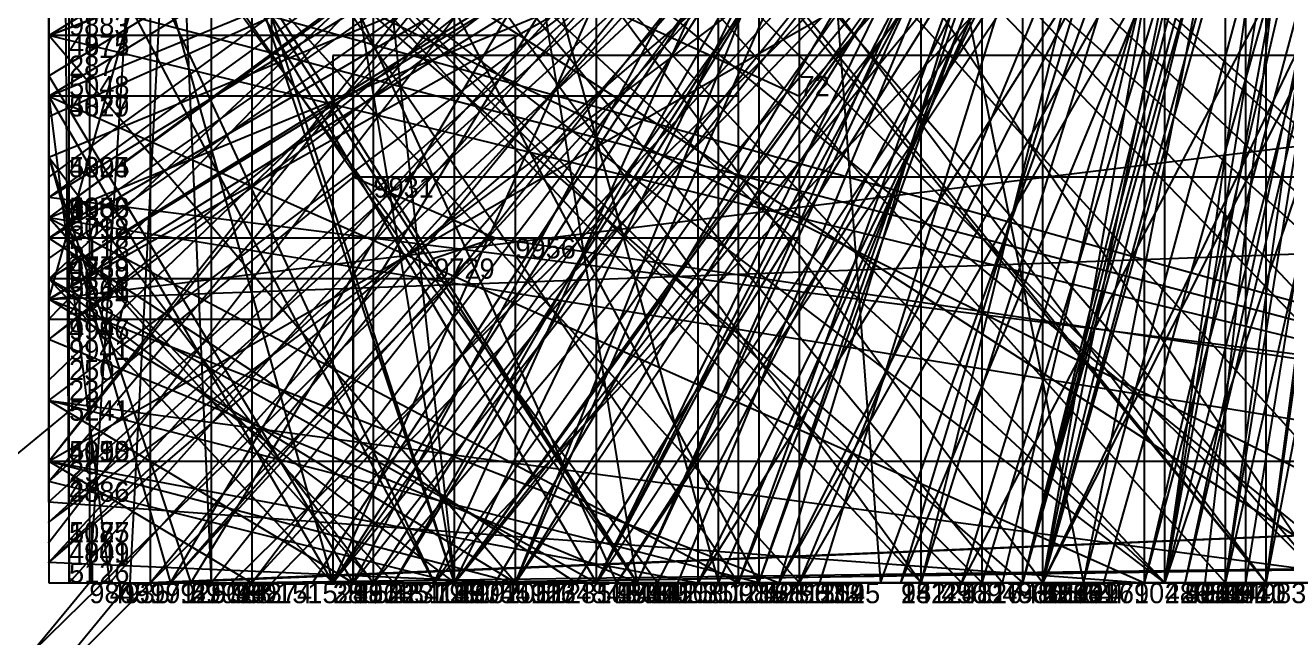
# Model space of a CAD drawing. Extents: x -0.07 to 1.1, y -0.07 to 1.1.
# Drawn here: x -0.0012 to 0.061, y -0.0027 to 0.0275 of the extents above; entities that cross this region are included whole.
import ezdxf

# ---------------------------------------------------------------- set-up
doc = ezdxf.new("R2010")
doc.units = 0
for name, color, linetype in [('Clients', 3, 'CONTINUOUS'), ('Facilities', 3, 'CONTINUOUS'), ('Facilities_lines', 3, 'CONTINUOUS'), ('Min_max_boxes', 1, 'CONTINUOUS'), ('Normals', 1, 'CONTINUOUS'), ('Source_points', 5, 'CONTINUOUS'), ('Text', 3, 'CONTINUOUS')]:
    doc.layers.add(name, color=color, linetype=linetype)

msp = doc.modelspace()

# ---------------------------------------------------------------- linework, layer by layer
at = {"layer": 'Clients', "color": 5}
for p in [(0, 0.027, 0.48), (0, 0.027, 0.478), (0, 0.027, 0.853), (0, 0.024, 0.68), (0.037, 0.024), (0, 0.023, 0.459), (0, 0.02, 0.394), (0.015, 0.02, 1), (0, 0.019, 0.034), (0, 0.019, 0.367), (0, 0.018, 0.881), (0, 0.018, 0.774), (0, 0.017, 0.312), (0, 0.017, 0.602), (0, 0.016, 0.906), (0.019, 0.016, 1), (0, 0.015, 0.372), (0, 0.014, 0.494), (0, 0.013, 0.802), (0, 0.012, 0.293), (0, 0.012, 0.864), (0, 0.01, 0.191), (0, 0.009, 0.127), (0, 0.006, 0.279), (0, 0.006, 0.479), (0, 0.005, 0.261), (0, 0.005, 0.158), (0, 0.003, 0.667), (0, 0.003, 0.603), (0, 0.002, 0.198), (0, 0.001, 0.46), (0, 0.001, 0.679), (0, 0.001, 0.457), (0.001, 0, 0.925), (0.002, 0, 0.99), (0.003, 0, 0.447), (0.004, 0, 0.995), (0.005, 0, 0.085), (0.006, 0, 0.041), (0.006, 0, 0.391), (0.006, 0, 0.544), (0.007, 0, 0.546), (0.008, 0, 0.91), (0.009, 0, 0.854), (0.01, 0, 0.041), (0.01, 0, 0.477), (0.011, 0, 0.743), (0.013, 0, 0.159), (0.014, 0, 0.102), (0.014, 0, 0.241), (0.014, 0, 0.442), (0.014, 0, 0.825), (0.015, 0, 0.2), (0.015, 0, 0.602), (0.016, 0, 0.665), (0.016, 0, 0.64), (0.017, 0, 0.636), (0.017, 0, 0.496), (0.019, 0, 0.226), (0.019, 0, 0.004), (0.019, 0, 0.93), (0.02, 0, 0.199), (0.02, 0, 0.02), (0.02, 0, 0.355), (0.02, 0, 0.974), (0.02, 0, 0.916), (0.022, 0, 0.629), (0.023, 0, 0.055), (0.023, 0, 0.343), (0.023, 0, 0.685), (0.027, 0, 0.093), (0.027, 0, 0.391), (0.027, 0, 0.655), (0.028, 0, 0.839), (0.029, 0, 0.419), (0.029, 0, 0.296), (0.03, 0, 0.111), (0.031, 0, 0.562), (0.032, 0, 0.692), (0.032, 0, 0.385), (0.033, 0, 0.98), (0.034, 0, 0.184), (0.034, 0, 0.617), (0.035, 0, 0.078), (0.036, 0, 0.412), (0.036, 0, 0.851), (0.036, 0, 0.801), (0.037, 0, 0.171), (0.038, 0, 0.053), (0.041, 0, 0.015), (0.042, 0, 0.074), (0.042, 0, 0.916), (0.043, 0, 0.188), (0.045, 0, 0.275), (0.045, 0, 0.705), (0.046, 0, 0.32), (0.048, 0, 0.211), (0.048, 0, 0.182), (0.048, 0, 0.337), (0.048, 0, 0.449), (0.048, 0, 0.623), (0.049, 0, 0.154), (0.049, 0, 0.143), (0.049, 0, 0.484), (0.049, 0, 0.592), (0.049, 0, 0.697), (0.051, 0, 0.114), (0.051, 0, 0.013), (0.052, 0, 0.877), (0.054, 0, 0.19), (0.054, 0, 0.287), (0.055, 0, 0.09), (0.055, 0, 0.49), (0.055, 0, 0.941), (0.056, 0, 0.448), (0.056, 0, 0.599), (0.057, 0, 0.044), (0.058, 0, 0.387), (0.058, 0, 0.486), (0.058, 0, 0.889), (0.059, 0, 0.256), (0.06, 0, 0.433), (0.06, 0, 0.575), (0.06, 0, 0.85), (0.06, 0, 0.864)]:
    msp.add_point(p, dxfattribs=at)
at = {"layer": 'Facilities', "color": 3}
for p in [(0, 0.025, 0.064), (0, 0.024, 0.375), (0, 0.021, 0.468), (0, 0.018, 0.679), (0.022, 0.017, 1), (0, 0.015, 0.24), (0, 0.015, 0.613), (0, 0.014, 0.971), (0, 0.009, 0.594), (0, 0.006, 0.563), (0, 0.004, 0.097), (0.02, 0, 0.12), (0.023, 0, 0.51), (0.026, 0, 0.312), (0.027, 0, 0.901), (0.028, 0, 0.867), (0.029, 0, 0.947), (0.035, 0, 0.088), (0.036, 0, 0.068), (0.037, 0, 0.697), (0.043, 0, 0.425), (0.047, 0, 0.467), (0.049, 0, 0.081), (0.049, 0, 0.74), (0.055, 0, 0.608), (0.055, 0, 0.564)]:
    msp.add_point(p, dxfattribs=at)
at = {"layer": 'Facilities_lines', "color": 3}
for p, q in [((0, 0.183, 0.934), (0.008, 0, 0.91)), ((0, 0.183, 0.934), (0.02, 0, 0.916)), ((0.029, 0, 0.947), (0, 0.18, 0.964)), ((0, 0.014, 0.971), (0, 0.175, 0.981)), ((0, 0.004, 0.097), (0, 0.173, 0.06)), ((0, 0.173, 0.93), (0.001, 0, 0.925)), ((0, 0.014, 0.971), (0.044, 0.169, 1)), ((0.012, 0.156, 1), (0.002, 0, 0.99)), ((0.012, 0.156, 1), (0.004, 0, 0.995)), ((0, 0.12, 0.978), (0.033, 0, 0.98)), ((0, 0.12, 0.978), (0.02, 0, 0.974)), ((0, 0.102, 0.958), (0, 0.013, 0.802)), ((0, 0.093, 0.112), (0.063, 0, 0.061)), ((0, 0.025, 0.064), (0, 0.093, 0.035)), ((0, 0.025, 0.064), (0, 0.093, 0.039)), ((0, 0.08, 0.332), (0.06, 0, 0.433)), ((0, 0.08, 0.372), (0.075, 0, 0.41)), ((0.085, 0, 0.266), (0, 0.079, 0.347)), ((0.035, 0.079), (0.051, 0, 0.013)), ((0.035, 0.079), (0.035, 0, 0.078)), ((0.035, 0.079), (0.041, 0, 0.015)), ((0, 0.077, 0.689), (0.074, 0, 0.659)), ((0, 0.077, 0.612), (0.082, 0, 0.544)), ((0.087, 0, 0.838), (0, 0.077, 0.788)), ((0, 0.004, 0.097), (0, 0.076, 0.127)), ((0, 0.075, 0.433), (0.068, 0, 0.477)), ((0, 0.074, 0.839), (0.06, 0, 0.864)), ((0.063, 0, 0.38), (0, 0.073, 0.361)), ((0, 0.073, 0.69), (0.06, 0, 0.575)), ((0.081, 0, 0.902), (0, 0.073, 0.815)), ((0.035, 0, 0.088), (0, 0.066, 0.095)), ((0, 0.004, 0.097), (0, 0.066, 0.15)), ((0, 0.066, 0.257), (0.049, 0, 0.143)), ((0, 0.065, 0.784), (0.058, 0, 0.889)), ((0, 0.065, 0.784), (0, 0.016, 0.906)), ((0.063, 0, 0.38), (0, 0.063, 0.407)), ((0.02, 0, 0.12), (0, 0.062, 0.066)), ((0.028, 0, 0.867), (0, 0.062, 0.945)), ((0.02, 0, 0.12), (0, 0.06, 0.125)), ((0.043, 0, 0.425), (0, 0.059, 0.341)), ((0.055, 0, 0.564), (0, 0.059, 0.605)), ((0.047, 0, 0.467), (0, 0.057, 0.602)), ((0.065, 0, 0.562), (0, 0.053, 0.664)), ((0, 0.024, 0.375), (0, 0.052, 0.466)), ((0.055, 0, 0.608), (0, 0.051, 0.715)), ((0, 0.05, 0.177), (0.034, 0, 0.184)), ((0, 0.05, 0.177), (0, 0.005, 0.261)), ((0, 0.05, 0.177), (0, 0.012, 0.293)), ((0, 0.009, 0.594), (0, 0.05, 0.584)), ((0, 0.05, 0.942), (0, 0.018, 0.774)), ((0, 0.05, 0.942), (0.014, 0, 0.825)), ((0, 0.015, 0.613), (0, 0.048, 0.595)), ((0, 0.046, 0.315), (0.045, 0, 0.275)), ((0, 0.046, 0.315), (0.046, 0, 0.32)), ((0, 0.046, 0.288), (0, 0.002, 0.198)), ((0, 0.046, 0.288), (0.043, 0, 0.188)), ((0, 0.046, 0.288), (0.029, 0, 0.296)), ((0, 0.046, 0.288), (0, 0.006, 0.479)), ((0, 0.046, 0.288), (0.027, 0, 0.391)), ((0.029, 0, 0.947), (0, 0.045, 0.891)), ((0, 0.042, 0.358), (0.029, 0, 0.419)), ((0, 0.042, 0.358), (0.048, 0, 0.337)), ((0, 0.042, 0.358), (0.065, 0, 0.291)), ((0.055, 0, 0.564), (0, 0.042, 0.672)), ((0, 0.041, 0.113), (0.037, 0.024)), ((0, 0.041, 0.113), (0.019, 0, 0.226)), ((0, 0.041, 0.113), (0.03, 0, 0.111)), ((0.037, 0, 0.697), (0, 0.041, 0.767)), ((0, 0.006, 0.563), (0, 0.037, 0.567)), ((0, 0.021, 0.468), (0, 0.036, 0.467)), ((0, 0.006, 0.563), (0, 0.036, 0.577)), ((0, 0.036, 0.881), (0.019, 0, 0.93)), ((0, 0.036, 0.881), (0.073, 0, 0.778)), ((0, 0.024, 0.375), (0, 0.035, 0.453)), ((0, 0.014, 0.971), (0.147, 0.032, 1)), ((0.111, 0, 0.952), (0, 0.031, 0.861)), ((0.111, 0, 0.952), (0, 0.029, 0.855)), ((0.023, 0, 0.51), (0, 0.027, 0.48)), ((0.023, 0, 0.51), (0, 0.027, 0.478)), ((0.111, 0, 0.952), (0, 0.027, 0.853)), ((0, 0.025, 0.064), (0.015, 0, 0.2)), ((0, 0.024, 0.375), (0.014, 0, 0.241)), ((0, 0.024, 0.375), (0.054, 0, 0.287)), ((0, 0.024, 0.375), (0.003, 0, 0.447)), ((0, 0.024, 0.375), (0, 0.019, 0.367)), ((0, 0.024, 0.375), (0, 0.015, 0.372)), ((0, 0.018, 0.679), (0, 0.024, 0.68)), ((0, 0.009, 0.594), (0, 0.023, 0.459)), ((0, 0.021, 0.468), (0, 0.001, 0.46)), ((0, 0.021, 0.468), (0.006, 0, 0.391)), ((0, 0.021, 0.468), (0.007, 0, 0.546)), ((0, 0.021, 0.468), (0.016, 0, 0.665)), ((0, 0.021, 0.468), (0, 0.003, 0.667)), ((0, 0.021, 0.468), (0.006, 0, 0.544)), ((0, 0.015, 0.613), (0, 0.02, 0.394)), ((0.022, 0.017, 1), (0.015, 0.02, 1)), ((0.151, 0, 0.029), (0, 0.019, 0.034)), ((0, 0.014, 0.971), (0.138, 0.019, 1)), ((0, 0.018, 0.679), (0.017, 0, 0.636)), ((0, 0.018, 0.679), (0.034, 0, 0.617)), ((0, 0.018, 0.679), (0.016, 0, 0.64)), ((0.111, 0, 0.952), (0, 0.018, 0.881)), ((0.026, 0, 0.312), (0, 0.017, 0.312)), ((0, 0.015, 0.613), (0, 0.017, 0.602)), ((0.022, 0.017, 1), (0.019, 0.016, 1)), ((0.022, 0.017, 1), (0.135, 0, 0.992)), ((0, 0.015, 0.24), (0.02, 0, 0.199)), ((0, 0.015, 0.24), (0, 0.01, 0.191)), ((0, 0.015, 0.24), (0, 0.006, 0.279)), ((0, 0.015, 0.613), (0.014, 0, 0.442)), ((0, 0.015, 0.613), (0.027, 0, 0.655)), ((0.023, 0, 0.51), (0, 0.014, 0.494)), ((0, 0.014, 0.971), (0.036, 0, 0.801)), ((0.029, 0, 0.947), (0, 0.012, 0.864)), ((0.035, 0, 0.088), (0, 0.009, 0.127)), ((0, 0.009, 0.594), (0, 0.001, 0.457)), ((0, 0.009, 0.594), (0, 0.003, 0.603)), ((0, 0.009, 0.594), (0.067, 0, 0.698)), ((0, 0.009, 0.594), (0.015, 0, 0.602)), ((0, 0.006, 0.563), (0.032, 0, 0.385)), ((0, 0.006, 0.563), (0.01, 0, 0.477)), ((0, 0.006, 0.563), (0.023, 0, 0.685)), ((0.02, 0, 0.12), (0, 0.005, 0.158)), ((0, 0.004, 0.097), (0.054, 0, 0.19)), ((0.102, 0.004), (0.005, 0, 0.085)), ((0.102, 0.004), (0.006, 0, 0.041)), ((0.023, 0, 0.51), (0, 0.001, 0.679)), ((0.086, 0.001), (0.01, 0, 0.041)), ((0.086, 0.001), (0.019, 0, 0.004)), ((0.086, 0.001), (0.02, 0, 0.02)), ((0.029, 0, 0.947), (0.009, 0, 0.854)), ((0.028, 0, 0.867), (0.011, 0, 0.743)), ((0.026, 0, 0.312), (0.013, 0, 0.159)), ((0.196, 0, 0.045), (0.014, 0, 0.102)), ((0.037, 0, 0.697), (0.017, 0, 0.496)), ((0.02, 0, 0.12), (0.027, 0, 0.093)), ((0.02, 0, 0.12), (0.048, 0, 0.211)), ((0.023, 0, 0.51), (0.02, 0, 0.355)), ((0.055, 0, 0.608), (0.022, 0, 0.629)), ((0.035, 0, 0.088), (0.023, 0, 0.055)), ((0.026, 0, 0.312), (0.023, 0, 0.343)), ((0.026, 0, 0.312), (0.037, 0, 0.171)), ((0.027, 0, 0.901), (0.068, 0, 0.777)), ((0.027, 0, 0.901), (0.179, 0, 0.966)), ((0.027, 0, 0.901), (0.052, 0, 0.877)), ((0.027, 0, 0.901), (0.117, 0, 0.953)), ((0.028, 0, 0.867), (0.045, 0, 0.705)), ((0.028, 0, 0.867), (0.049, 0, 0.697)), ((0.028, 0, 0.867), (0.036, 0, 0.851)), ((0.028, 0, 0.867), (0.028, 0, 0.839)), ((0.029, 0, 0.947), (0.055, 0, 0.941)), ((0.037, 0, 0.697), (0.031, 0, 0.562)), ((0.037, 0, 0.697), (0.032, 0, 0.692)), ((0.035, 0, 0.088), (0.049, 0, 0.154)), ((0.035, 0, 0.088), (0.048, 0, 0.182)), ((0.036, 0, 0.068), (0.051, 0, 0.114)), ((0.036, 0, 0.068), (0.042, 0, 0.074)), ((0.036, 0, 0.068), (0.065, 0, 0.014)), ((0.036, 0, 0.068), (0.038, 0, 0.053)), ((0.055, 0, 0.564), (0.036, 0, 0.412)), ((0.111, 0, 0.952), (0.042, 0, 0.916)), ((0.043, 0, 0.425), (0.056, 0, 0.448)), ((0.043, 0, 0.425), (0.058, 0, 0.387)), ((0.043, 0, 0.425), (0.058, 0, 0.486)), ((0.043, 0, 0.425), (0.059, 0, 0.256)), ((0.043, 0, 0.425), (0.055, 0, 0.49)), ((0.047, 0, 0.467), (0.073, 0, 0.306)), ((0.047, 0, 0.467), (0.049, 0, 0.484)), ((0.047, 0, 0.467), (0.056, 0, 0.599)), ((0.065, 0, 0.562), (0.048, 0, 0.449)), ((0.055, 0, 0.564), (0.048, 0, 0.623)), ((0.049, 0, 0.081), (0.194, 0, 0.066)), ((0.049, 0, 0.081), (0.083, 0, 0.038)), ((0.049, 0, 0.081), (0.085, 0, 0.034)), ((0.055, 0, 0.608), (0.049, 0, 0.592)), ((0.111, 0, 0.049), (0.055, 0, 0.09)), ((0.055, 0, 0.608), (0.08, 0, 0.756)), ((0.055, 0, 0.608), (0.063, 0, 0.662)), ((0.111, 0, 0.049), (0.057, 0, 0.044)), ((0.072, 0, 0.861), (0.06, 0, 0.85))]:
    msp.add_line(p, q, dxfattribs=at)
at = {"layer": 'Min_max_boxes', "color": 1}
for p, q in [((0, 0.319, 0.886), (0, 0, 0.886)), ((0, 0.319, 0.95), (0, 0, 0.95)), ((0.02, 0, 0.886), (0.02, 0.319, 0.886)), ((0.02, 0, 0.95), (0.02, 0.319, 0.95)), ((0, 0.292, 0.976), (0, 0, 0.976)), ((0, 0.292, 1), (0, 0, 1)), ((0, 0.281, 0.974), (0, 0, 0.974)), ((0, 0.281, 1), (0, 0, 1)), ((0.033, 0, 0.974), (0.033, 0.281, 0.974)), ((0.033, 0, 1), (0.033, 0.281, 1)), ((0, 0.264, 0.925), (0, 0, 0.925)), ((0, 0.264, 0.953), (0, 0, 0.953)), ((0.001, 0, 0.925), (0.001, 0.264, 0.925)), ((0.001, 0, 0.953), (0.001, 0.264, 0.953)), ((0.008, 0.221), (0.008, 0)), ((0.008, 0.221, 0.004), (0.008, 0, 0.004)), ((0.015, 0.205), (0.015, 0)), ((0.015, 0.205, 0.078), (0.015, 0, 0.078)), ((0, 0.199, 0.802), (0, 0.013, 0.802)), ((0, 0.199, 1), (0, 0.013, 1)), ((0.011, 0.013, 0.802), (0.011, 0.199, 0.802)), ((0.011, 0.013, 1), (0.011, 0.199, 1)), ((0, 0.18, 0.854), (0, 0, 0.854)), ((0, 0.18, 0.964), (0, 0, 0.964)), ((0.055, 0, 0.854), (0.055, 0.18, 0.854)), ((0.055, 0, 0.964), (0.055, 0.18, 0.964)), ((0, 0.178), (0, 0.006)), ((0, 0.178, 0.017), (0, 0.006, 0.017)), ((0, 0.175, 0.801), (0, 0, 0.801)), ((0, 0.175, 1), (0, 0, 1)), ((0, 0.173, 0.06), (0, 0, 0.06)), ((0, 0.173, 0.19), (0, 0, 0.19)), ((0.054, 0, 0.06), (0.054, 0.173, 0.06)), ((0.054, 0, 0.19), (0.054, 0.173, 0.19)), ((0, 0.172), (0, 0)), ((0, 0.172, 0.073), (0, 0, 0.073)), ((0, 0.17), (0, 0)), ((0, 0.17, 0.062), (0, 0, 0.062)), ((0.002, 0.159, 0.99), (0.002, 0, 0.99)), ((0.002, 0.159, 1), (0.002, 0, 1)), ((0.034, 0, 0.99), (0.034, 0.159, 0.99)), ((0.034, 0, 1), (0.034, 0.159, 1)), ((0.005, 0.155), (0.005, 0)), ((0.005, 0.155, 0.085), (0.005, 0, 0.085)), ((0, 0.149, 0.754), (0, 0, 0.754)), ((0, 0.149, 1), (0, 0, 1)), ((0, 0.115, 0.774), (0, 0, 0.774)), ((0, 0.115, 1), (0, 0, 1)), ((0, 0.093, 0.061), (0, 0, 0.061)), ((0, 0.093, 0.112), (0, 0, 0.112)), ((0, 0.093, 0.035), (0, 0, 0.035)), ((0, 0.093, 0.2), (0, 0, 0.2)), ((0, 0.093, 0.281), (0, 0, 0.281)), ((0, 0.093, 0.607), (0, 0, 0.607)), ((0.015, 0, 0.035), (0.015, 0.093, 0.035)), ((0.015, 0, 0.2), (0.015, 0.093, 0.2)), ((0, 0.092, 0.305), (0, 0, 0.305)), ((0, 0.092, 0.348), (0, 0, 0.348)), ((0, 0.085, 0.533), (0, 0, 0.533)), ((0, 0.085, 0.794), (0, 0, 0.794)), ((0, 0.082, 0.142), (0, 0, 0.142)), ((0, 0.082, 0.414), (0, 0, 0.414)), ((0.049, 0, 0.142), (0.049, 0.082, 0.142)), ((0.049, 0, 0.414), (0.049, 0.082, 0.414)), ((0, 0.08, 0.332), (0, 0, 0.332)), ((0, 0.08, 0.566), (0, 0, 0.566)), ((0, 0.08, 0.356), (0, 0, 0.356)), ((0, 0.08, 0.434), (0, 0, 0.434)), ((0.06, 0, 0.332), (0.06, 0.08, 0.332)), ((0.06, 0, 0.566), (0.06, 0.08, 0.566)), ((0, 0.079, 0.158), (0, 0, 0.158)), ((0, 0.079, 0.347), (0, 0, 0.347)), ((0, 0.079, 0.658), (0, 0, 0.658)), ((0, 0.079, 0.705), (0, 0, 0.705)), ((0, 0.077, 0.788), (0, 0, 0.788)), ((0, 0.077, 0.838), (0, 0, 0.838)), ((0, 0.075, 0.433), (0, 0, 0.433)), ((0, 0.075, 0.477), (0, 0, 0.477)), ((0, 0.074, 0.701), (0, 0, 0.701)), ((0, 0.074, 0.889), (0, 0, 0.889)), ((0.06, 0, 0.701), (0.06, 0.074, 0.701)), ((0.06, 0, 0.889), (0.06, 0.074, 0.889)), ((0, 0.073, 0.225), (0, 0, 0.225)), ((0, 0.073, 0.407), (0, 0, 0.407)), ((0, 0.073, 0.575), (0, 0, 0.575)), ((0, 0.073, 0.69), (0, 0, 0.69)), ((0, 0.073, 0.81), (0, 0, 0.81)), ((0, 0.073, 0.926), (0, 0, 0.926)), ((0.06, 0, 0.575), (0.06, 0.073, 0.575)), ((0.06, 0, 0.69), (0.06, 0.073, 0.69)), ((0, 0.072), (0, 0)), ((0, 0.072, 0.056), (0, 0, 0.056)), ((0, 0.071, 0.243), (0, 0, 0.243)), ((0, 0.071, 0.444), (0, 0, 0.444)), ((0, 0.066, 0.055), (0, 0, 0.055)), ((0, 0.066, 0.182), (0, 0, 0.182)), ((0.049, 0, 0.055), (0.049, 0.066, 0.055)), ((0.049, 0, 0.182), (0.049, 0.066, 0.182)), ((0, 0.065, 0.719), (0, 0, 0.719)), ((0, 0.065, 0.918), (0, 0, 0.918)), ((0.058, 0, 0.719), (0.058, 0.065, 0.719)), ((0.058, 0, 0.918), (0.058, 0.065, 0.918)), ((0, 0.062, 0.066), (0, 0, 0.066)), ((0, 0.062, 0.211), (0, 0, 0.211)), ((0, 0.062, 0.697), (0, 0, 0.697)), ((0, 0.062, 0.945), (0, 0, 0.945)), ((0, 0.062, 0.778), (0, 0, 0.778)), ((0, 0.062, 0.93), (0, 0, 0.93)), ((0.048, 0, 0.066), (0.048, 0.062, 0.066)), ((0.048, 0, 0.211), (0.048, 0.062, 0.211)), ((0.049, 0, 0.697), (0.049, 0.062, 0.697)), ((0.049, 0, 0.945), (0.049, 0.062, 0.945)), ((0, 0.059, 0.256), (0, 0, 0.256)), ((0, 0.059, 0.49), (0, 0, 0.49)), ((0, 0.059, 0.412), (0, 0, 0.412)), ((0, 0.059, 0.672), (0, 0, 0.672)), ((0.055, 0, 0.412), (0.055, 0.059, 0.412)), ((0.055, 0, 0.672), (0.055, 0.059, 0.672)), ((0.059, 0, 0.256), (0.059, 0.059, 0.256)), ((0.059, 0, 0.49), (0.059, 0.059, 0.49)), ((0, 0.057), (0, 0)), ((0, 0.057, 0.226), (0, 0, 0.226)), ((0, 0.057, 0.306), (0, 0, 0.306)), ((0, 0.057, 0.602), (0, 0, 0.602)), ((0.01, 0.057), (0.01, 0)), ((0.01, 0.057, 0.041), (0.01, 0, 0.041)), ((0.037, 0), (0.037, 0.057)), ((0.037, 0, 0.226), (0.037, 0.057, 0.226)), ((0, 0.054, 0.137), (0, 0, 0.137)), ((0, 0.054, 0.293), (0, 0, 0.293)), ((0.034, 0, 0.137), (0.034, 0.054, 0.137)), ((0.034, 0, 0.293), (0.034, 0.054, 0.293)), ((0, 0.053, 0.449), (0, 0, 0.449)), ((0, 0.053, 0.664), (0, 0, 0.664)), ((0, 0.052, 0.241), (0, 0, 0.241)), ((0, 0.052, 0.466), (0, 0, 0.466)), ((0.054, 0, 0.241), (0.054, 0.052, 0.241)), ((0.054, 0, 0.466), (0.054, 0.052, 0.466)), ((0, 0.051, 0.592), (0, 0, 0.592)), ((0, 0.051, 0.756), (0, 0, 0.756)), ((0, 0.05, 0.457), (0, 0, 0.457)), ((0, 0.05, 0.698), (0, 0, 0.698)), ((0, 0.048, 0.188), (0, 0, 0.188)), ((0, 0.048, 0.479), (0, 0, 0.479)), ((0, 0.048, 0.394), (0, 0, 0.394)), ((0, 0.048, 0.655), (0, 0, 0.655)), ((0.027, 0, 0.394), (0.027, 0.048, 0.394)), ((0.027, 0, 0.655), (0.027, 0.048, 0.655)), ((0.043, 0, 0.188), (0.043, 0.048, 0.188)), ((0.043, 0, 0.479), (0.043, 0.048, 0.479)), ((0, 0.046, 0.275), (0, 0, 0.275)), ((0, 0.046, 0.337), (0, 0, 0.337)), ((0.046, 0, 0.275), (0.046, 0.046, 0.275)), ((0.046, 0, 0.337), (0.046, 0.046, 0.337)), ((0, 0.041, 0.496), (0, 0, 0.496)), ((0, 0.041, 0.767), (0, 0, 0.767)), ((0.037, 0, 0.496), (0.037, 0.041, 0.496)), ((0.037, 0, 0.767), (0.037, 0.041, 0.767)), ((0, 0.037, 0.385), (0, 0, 0.385)), ((0, 0.037, 0.685), (0, 0, 0.685)), ((0.032, 0, 0.385), (0.032, 0.037, 0.385)), ((0.032, 0, 0.685), (0.032, 0.037, 0.685)), ((0, 0.036, 0.391), (0, 0, 0.391)), ((0, 0.036, 0.667), (0, 0, 0.667)), ((0.016, 0, 0.391), (0.016, 0.036, 0.391)), ((0.016, 0, 0.667), (0.016, 0.036, 0.667)), ((0.023, 0.027, 0.355), (0, 0.027, 0.355)), ((0, 0.027, 0.355), (0, 0, 0.355)), ((0.023, 0.027, 0.679), (0, 0.027, 0.679)), ((0, 0.027, 0.679), (0, 0, 0.679)), ((0, 0.027, 0.355), (0, 0.027, 0.679)), ((0.023, 0, 0.355), (0.023, 0.027, 0.355)), ((0.023, 0, 0.679), (0.023, 0.027, 0.679)), ((0.023, 0.027, 0.355), (0.023, 0.027, 0.679)), ((0.376, 0.026), (0.014, 0.026)), ((0.014, 0.026), (0.014, 0)), ((0.376, 0.026, 0.102), (0.014, 0.026, 0.102)), ((0.014, 0.026, 0.102), (0.014, 0, 0.102)), ((0.014, 0.026), (0.014, 0.026, 0.102)), ((0.034, 0.024, 0.617), (0, 0.024, 0.617)), ((0, 0.024, 0.617), (0, 0, 0.617)), ((0.034, 0.024, 0.68), (0, 0.024, 0.68)), ((0, 0.024, 0.68), (0, 0, 0.68)), ((0, 0.024, 0.617), (0, 0.024, 0.68)), ((0.034, 0, 0.617), (0.034, 0.024, 0.617)), ((0.034, 0, 0.68), (0.034, 0.024, 0.68)), ((0.034, 0.024, 0.617), (0.034, 0.024, 0.68)), ((0.135, 0.02, 0.992), (0.015, 0.02, 0.992)), ((0.015, 0.02, 0.992), (0.015, 0, 0.992)), ((0.135, 0.02, 1), (0.015, 0.02, 1)), ((0.015, 0.02, 1), (0.015, 0, 1)), ((0.015, 0.02, 0.992), (0.015, 0.02, 1)), ((0.037, 0.017, 0.159), (0, 0.017, 0.159)), ((0, 0.017, 0.159), (0, 0, 0.159)), ((0.037, 0.017, 0.343), (0, 0.017, 0.343)), ((0, 0.017, 0.343), (0, 0, 0.343)), ((0, 0.017, 0.159), (0, 0.017, 0.343)), ((0.037, 0, 0.159), (0.037, 0.017, 0.159)), ((0.037, 0, 0.343), (0.037, 0.017, 0.343)), ((0.037, 0.017, 0.159), (0.037, 0.017, 0.343)), ((0.02, 0.015, 0.191), (0, 0.015, 0.191)), ((0, 0.015, 0.191), (0, 0, 0.191)), ((0.02, 0.015, 0.279), (0, 0.015, 0.279)), ((0, 0.015, 0.279), (0, 0, 0.279)), ((0, 0.015, 0.191), (0, 0.015, 0.279)), ((0.02, 0, 0.191), (0.02, 0.015, 0.191)), ((0.02, 0, 0.279), (0.02, 0.015, 0.279)), ((0.02, 0.015, 0.191), (0.02, 0.015, 0.279)), ((0, 0.013, 0.802), (0.011, 0.013, 0.802)), ((0, 0.013, 1), (0.011, 0.013, 1)), ((0, 0.013, 0.802), (0, 0.013, 1)), ((0.011, 0.013, 0.802), (0.011, 0.013, 1)), ((0, 0.006), (0.11, 0.006)), ((0, 0.006, 0.017), (0.11, 0.006, 0.017)), ((0, 0.006), (0, 0.006, 0.017)), ((0, 0), (0.301, 0)), ((0, 0, 0.056), (0.301, 0, 0.056)), ((0, 0), (0, 0, 0.056)), ((0, 0, 0.137), (0.034, 0, 0.137)), ((0, 0, 0.293), (0.034, 0, 0.293)), ((0, 0, 0.137), (0, 0, 0.293)), ((0, 0, 0.191), (0.02, 0, 0.191)), ((0, 0, 0.279), (0.02, 0, 0.279)), ((0, 0, 0.191), (0, 0, 0.279)), ((0, 0, 0.061), (0.063, 0, 0.061)), ((0, 0, 0.112), (0.063, 0, 0.112)), ((0, 0, 0.061), (0, 0, 0.112)), ((0, 0, 0.066), (0.048, 0, 0.066)), ((0, 0, 0.211), (0.048, 0, 0.211)), ((0, 0, 0.066), (0, 0, 0.211)), ((0, 0), (0.037, 0)), ((0, 0, 0.226), (0.037, 0, 0.226)), ((0, 0), (0, 0, 0.226)), ((0, 0, 0.055), (0.049, 0, 0.055)), ((0, 0, 0.182), (0.049, 0, 0.182)), ((0, 0, 0.055), (0, 0, 0.182)), ((0, 0, 0.06), (0.054, 0, 0.06)), ((0, 0, 0.19), (0.054, 0, 0.19)), ((0, 0, 0.06), (0, 0, 0.19)), ((0, 0), (0.314, 0)), ((0, 0, 0.073), (0.314, 0, 0.073)), ((0, 0), (0, 0, 0.073)), ((0, 0), (0.244, 0)), ((0, 0, 0.062), (0.244, 0, 0.062)), ((0, 0), (0, 0, 0.062)), ((0, 0, 0.035), (0.015, 0, 0.035)), ((0, 0, 0.2), (0.015, 0, 0.2)), ((0, 0, 0.035), (0, 0, 0.2)), ((0, 0, 0.159), (0.037, 0, 0.159)), ((0, 0, 0.343), (0.037, 0, 0.343)), ((0, 0, 0.159), (0, 0, 0.343)), ((0, 0, 0.142), (0.049, 0, 0.142)), ((0, 0, 0.414), (0.049, 0, 0.414)), ((0, 0, 0.142), (0, 0, 0.414)), ((0, 0, 0.225), (0.079, 0, 0.225)), ((0, 0, 0.407), (0.079, 0, 0.407)), ((0, 0, 0.225), (0, 0, 0.407)), ((0, 0, 0.256), (0.059, 0, 0.256)), ((0, 0, 0.49), (0.059, 0, 0.49)), ((0, 0, 0.256), (0, 0, 0.49)), ((0, 0, 0.433), (0.068, 0, 0.433)), ((0, 0, 0.477), (0.068, 0, 0.477)), ((0, 0, 0.433), (0, 0, 0.477)), ((0, 0, 0.305), (0.098, 0, 0.305)), ((0, 0, 0.348), (0.098, 0, 0.348)), ((0, 0, 0.305), (0, 0, 0.348)), ((0, 0, 0.243), (0.065, 0, 0.243)), ((0, 0, 0.444), (0.065, 0, 0.444)), ((0, 0, 0.243), (0, 0, 0.444)), ((0, 0, 0.306), (0.073, 0, 0.306)), ((0, 0, 0.602), (0.073, 0, 0.602)), ((0, 0, 0.306), (0, 0, 0.602)), ((0, 0, 0.281), (0.098, 0, 0.281)), ((0, 0, 0.607), (0.098, 0, 0.607)), ((0, 0, 0.281), (0, 0, 0.607)), ((0, 0, 0.275), (0.046, 0, 0.275)), ((0, 0, 0.337), (0.046, 0, 0.337)), ((0, 0, 0.275), (0, 0, 0.337)), ((0, 0, 0.332), (0.06, 0, 0.332)), ((0, 0, 0.566), (0.06, 0, 0.566)), ((0, 0, 0.332), (0, 0, 0.566)), ((0, 0, 0.188), (0.043, 0, 0.188)), ((0, 0, 0.479), (0.043, 0, 0.479)), ((0, 0, 0.188), (0, 0, 0.479)), ((0, 0, 0.391), (0.016, 0, 0.391)), ((0, 0, 0.667), (0.016, 0, 0.667)), ((0, 0, 0.391), (0, 0, 0.667)), ((0, 0, 0.356), (0.075, 0, 0.356)), ((0, 0, 0.434), (0.075, 0, 0.434)), ((0, 0, 0.356), (0, 0, 0.434)), ((0, 0, 0.158), (0.085, 0, 0.158)), ((0, 0, 0.347), (0.085, 0, 0.347)), ((0, 0, 0.158), (0, 0, 0.347)), ((0, 0, 0.241), (0.054, 0, 0.241)), ((0, 0, 0.466), (0.054, 0, 0.466)), ((0, 0, 0.241), (0, 0, 0.466)), ((0, 0, 0.617), (0.034, 0, 0.617)), ((0, 0, 0.68), (0.034, 0, 0.68)), ((0, 0, 0.617), (0, 0, 0.68)), ((0, 0, 0.592), (0.08, 0, 0.592)), ((0, 0, 0.756), (0.08, 0, 0.756)), ((0, 0, 0.592), (0, 0, 0.756)), ((0, 0, 0.658), (0.074, 0, 0.658)), ((0, 0, 0.705), (0.074, 0, 0.705)), ((0, 0, 0.658), (0, 0, 0.705)), ((0, 0, 0.496), (0.037, 0, 0.496)), ((0, 0, 0.767), (0.037, 0, 0.767)), ((0, 0, 0.496), (0, 0, 0.767)), ((0, 0, 0.355), (0.023, 0, 0.355)), ((0, 0, 0.679), (0.023, 0, 0.679)), ((0, 0, 0.355), (0, 0, 0.679)), ((0, 0, 0.575), (0.06, 0, 0.575)), ((0, 0, 0.69), (0.06, 0, 0.69)), ((0, 0, 0.575), (0, 0, 0.69)), ((0, 0, 0.385), (0.032, 0, 0.385)), ((0, 0, 0.685), (0.032, 0, 0.685)), ((0, 0, 0.385), (0, 0, 0.685)), ((0, 0, 0.449), (0.065, 0, 0.449)), ((0, 0, 0.664), (0.065, 0, 0.664)), ((0, 0, 0.449), (0, 0, 0.664)), ((0, 0, 0.457), (0.067, 0, 0.457)), ((0, 0, 0.698), (0.067, 0, 0.698)), ((0, 0, 0.457), (0, 0, 0.698)), ((0, 0, 0.533), (0.082, 0, 0.533)), ((0, 0, 0.794), (0.082, 0, 0.794)), ((0, 0, 0.533), (0, 0, 0.794)), ((0, 0, 0.394), (0.027, 0, 0.394)), ((0, 0, 0.655), (0.027, 0, 0.655)), ((0, 0, 0.394), (0, 0, 0.655)), ((0, 0, 0.412), (0.055, 0, 0.412)), ((0, 0, 0.672), (0.055, 0, 0.672)), ((0, 0, 0.412), (0, 0, 0.672)), ((0, 0, 0.697), (0.049, 0, 0.697)), ((0, 0, 0.945), (0.049, 0, 0.945)), ((0, 0, 0.697), (0, 0, 0.945)), ((0, 0, 0.788), (0.087, 0, 0.788)), ((0, 0, 0.838), (0.087, 0, 0.838)), ((0, 0, 0.788), (0, 0, 0.838)), ((0, 0, 0.974), (0.033, 0, 0.974)), ((0, 0, 1), (0.033, 0, 1)), ((0, 0, 0.974), (0, 0, 1)), ((0, 0, 0.886), (0.02, 0, 0.886)), ((0, 0, 0.95), (0.02, 0, 0.95)), ((0, 0, 0.886), (0, 0, 0.95)), ((0, 0, 0.925), (0.001, 0, 0.925)), ((0, 0, 0.953), (0.001, 0, 0.953)), ((0, 0, 0.925), (0, 0, 0.953)), ((0, 0, 0.778), (0.073, 0, 0.778)), ((0, 0, 0.93), (0.073, 0, 0.93)), ((0, 0, 0.778), (0, 0, 0.93)), ((0, 0, 0.701), (0.06, 0, 0.701)), ((0, 0, 0.889), (0.06, 0, 0.889)), ((0, 0, 0.701), (0, 0, 0.889)), ((0, 0, 0.801), (0.147, 0, 0.801)), ((0, 0, 1), (0.147, 0, 1)), ((0, 0, 0.801), (0, 0, 1)), ((0, 0, 0.754), (0.222, 0, 0.754)), ((0, 0, 1), (0.222, 0, 1)), ((0, 0, 0.754), (0, 0, 1)), ((0, 0, 0.719), (0.058, 0, 0.719)), ((0, 0, 0.918), (0.058, 0, 0.918)), ((0, 0, 0.719), (0, 0, 0.918)), ((0, 0, 0.854), (0.055, 0, 0.854)), ((0, 0, 0.964), (0.055, 0, 0.964)), ((0, 0, 0.854), (0, 0, 0.964)), ((0, 0, 0.976), (0.074, 0, 0.976)), ((0, 0, 1), (0.074, 0, 1)), ((0, 0, 0.976), (0, 0, 1)), ((0, 0, 0.774), (0.104, 0, 0.774)), ((0, 0, 1), (0.104, 0, 1)), ((0, 0, 0.774), (0, 0, 1)), ((0, 0, 0.81), (0.197, 0, 0.81)), ((0, 0, 0.926), (0.197, 0, 0.926)), ((0, 0, 0.81), (0, 0, 0.926)), ((0.001, 0, 0.925), (0.001, 0, 0.953)), ((0.002, 0, 0.99), (0.034, 0, 0.99)), ((0.002, 0, 1), (0.034, 0, 1)), ((0.002, 0, 0.99), (0.002, 0, 1)), ((0.005, 0), (0.179, 0)), ((0.005, 0, 0.085), (0.179, 0, 0.085)), ((0.005, 0), (0.005, 0, 0.085)), ((0.008, 0), (0.224, 0)), ((0.008, 0, 0.004), (0.224, 0, 0.004)), ((0.008, 0), (0.008, 0, 0.004)), ((0.01, 0), (0.092, 0)), ((0.01, 0, 0.041), (0.092, 0, 0.041)), ((0.01, 0), (0.01, 0, 0.041)), ((0.014, 0), (0.376, 0)), ((0.014, 0, 0.102), (0.376, 0, 0.102)), ((0.014, 0), (0.014, 0, 0.102)), ((0.015, 0), (0.094, 0)), ((0.015, 0, 0.078), (0.094, 0, 0.078)), ((0.015, 0), (0.015, 0, 0.078)), ((0.015, 0, 0.035), (0.015, 0, 0.2)), ((0.015, 0, 0.992), (0.135, 0, 0.992)), ((0.015, 0, 1), (0.135, 0, 1)), ((0.015, 0, 0.992), (0.015, 0, 1)), ((0.016, 0, 0.391), (0.016, 0, 0.667)), ((0.02, 0, 0.191), (0.02, 0, 0.279)), ((0.02, 0, 0.886), (0.02, 0, 0.95)), ((0.023, 0, 0.355), (0.023, 0, 0.679)), ((0.027, 0, 0.394), (0.027, 0, 0.655)), ((0.027, 0, 0.777), (0.179, 0, 0.777)), ((0.179, 0, 0.777), (0.027, 0, 0.777)), ((0.027, 0, 0.777), (0.027, 0, 0.777)), ((0.027, 0, 0.966), (0.179, 0, 0.966)), ((0.179, 0, 0.966), (0.027, 0, 0.966)), ((0.027, 0, 0.966), (0.027, 0, 0.966)), ((0.027, 0, 0.777), (0.027, 0, 0.966)), ((0.027, 0, 0.777), (0.027, 0, 0.966)), ((0.032, 0, 0.385), (0.032, 0, 0.685)), ((0.033, 0, 0.974), (0.033, 0, 1)), ((0.034, 0, 0.137), (0.034, 0, 0.293)), ((0.034, 0, 0.617), (0.034, 0, 0.68)), ((0.034, 0, 0.99), (0.034, 0, 1)), ((0.036, 0, 0.014), (0.065, 0, 0.014)), ((0.065, 0, 0.014), (0.036, 0, 0.014)), ((0.036, 0, 0.014), (0.036, 0, 0.014)), ((0.036, 0, 0.114), (0.065, 0, 0.114)), ((0.065, 0, 0.114), (0.036, 0, 0.114)), ((0.036, 0, 0.114), (0.036, 0, 0.114)), ((0.036, 0, 0.014), (0.036, 0, 0.114)), ((0.036, 0, 0.014), (0.036, 0, 0.114)), ((0.037, 0), (0.037, 0, 0.226)), ((0.037, 0, 0.159), (0.037, 0, 0.343)), ((0.037, 0, 0.496), (0.037, 0, 0.767)), ((0.043, 0, 0.188), (0.043, 0, 0.479)), ((0.046, 0, 0.275), (0.046, 0, 0.337)), ((0.048, 0, 0.066), (0.048, 0, 0.211)), ((0.049, 0, 0.034), (0.194, 0, 0.034)), ((0.194, 0, 0.034), (0.049, 0, 0.034)), ((0.049, 0, 0.034), (0.049, 0, 0.034)), ((0.049, 0, 0.081), (0.194, 0, 0.081)), ((0.194, 0, 0.081), (0.049, 0, 0.081)), ((0.049, 0, 0.081), (0.049, 0, 0.081)), ((0.049, 0, 0.034), (0.049, 0, 0.081)), ((0.049, 0, 0.034), (0.049, 0, 0.081)), ((0.049, 0, 0.055), (0.049, 0, 0.182)), ((0.049, 0, 0.142), (0.049, 0, 0.414)), ((0.049, 0, 0.697), (0.049, 0, 0.945)), ((0.054, 0, 0.06), (0.054, 0, 0.19)), ((0.054, 0, 0.241), (0.054, 0, 0.466)), ((0.055, 0, 0.044), (0.117, 0, 0.044)), ((0.117, 0, 0.044), (0.055, 0, 0.044)), ((0.055, 0, 0.044), (0.055, 0, 0.044)), ((0.055, 0, 0.262), (0.117, 0, 0.262)), ((0.117, 0, 0.262), (0.055, 0, 0.262)), ((0.055, 0, 0.262), (0.055, 0, 0.262)), ((0.055, 0, 0.044), (0.055, 0, 0.262)), ((0.055, 0, 0.044), (0.055, 0, 0.262)), ((0.055, 0, 0.412), (0.055, 0, 0.672)), ((0.055, 0, 0.854), (0.055, 0, 0.964)), ((0.058, 0, 0.719), (0.058, 0, 0.918)), ((0.059, 0, 0.256), (0.059, 0, 0.49)), ((0.06, 0, 0.332), (0.06, 0, 0.566)), ((0.06, 0, 0.575), (0.06, 0, 0.69)), ((0.06, 0, 0.85), (0.072, 0, 0.85)), ((0.072, 0, 0.85), (0.06, 0, 0.85)), ((0.06, 0, 0.85), (0.06, 0, 0.85)), ((0.06, 0, 0.861), (0.072, 0, 0.861)), ((0.072, 0, 0.861), (0.06, 0, 0.861)), ((0.06, 0, 0.861), (0.06, 0, 0.861)), ((0.06, 0, 0.85), (0.06, 0, 0.861)), ((0.06, 0, 0.85), (0.06, 0, 0.861)), ((0.06, 0, 0.701), (0.06, 0, 0.889))]:
    msp.add_line(p, q, dxfattribs=at)
at = {"layer": 'Normals', "color": 1}
for p, q in [((0.055, 0, 0.09), (0.071, 0.099, 0.088)), ((0.055, 0, 0.49), (0.069, 0.099, 0.493)), ((0.058, 0, 0.387), (0.074, 0.099, 0.387)), ((0.058, 0, 0.486), (0.072, 0.099, 0.489)), ((0.059, 0, 0.256), (0.075, 0.099, 0.253)), ((0.06, 0, 0.575), (0.074, 0.099, 0.576)), ((0.06, 0, 0.85), (0.073, 0.099, 0.851)), ((0.049, 0, 0.081), (0.069, 0.098, 0.076)), ((0.049, 0, 0.484), (0.066, 0.098, 0.487)), ((0.051, 0, 0.114), (0.07, 0.098, 0.112)), ((0.054, 0, 0.19), (0.077, 0.098, 0.19)), ((0.055, 0, 0.564), (0.073, 0.098, 0.56)), ((0.056, 0, 0.599), (0.077, 0.098, 0.604)), ((0.06, 0, 0.433), (0.079, 0.098, 0.437)), ((0.06, 0, 0.864), (0.079, 0.098, 0.864)), ((0.043, 0, 0.425), (0.067, 0.097, 0.426)), ((0.047, 0, 0.467), (0.07, 0.097, 0.47)), ((0.048, 0, 0.182), (0.073, 0.097, 0.18)), ((0.048, 0, 0.449), (0.072, 0.097, 0.451)), ((0.048, 0, 0.623), (0.073, 0.097, 0.625)), ((0.049, 0, 0.592), (0.073, 0.097, 0.594)), ((0.054, 0, 0.287), (0.08, 0.097, 0.284)), ((0.055, 0, 0.608), (0.08, 0.097, 0.609)), ((0.056, 0, 0.448), (0.079, 0.097, 0.45)), ((0.058, 0, 0.889), (0.08, 0.097, 0.887)), ((0.036, 0, 0.068), (0.065, 0.096, 0.069)), ((0.036, 0, 0.412), (0.065, 0.096, 0.414)), ((0.042, 0, 0.074), (0.071, 0.096, 0.075)), ((0.043, 0, 0.188), (0.073, 0.096, 0.187)), ((0.046, 0, 0.32), (0.075, 0.096, 0.321)), ((0.048, 0, 0.211), (0.075, 0.096, 0.206)), ((0.048, 0, 0.337), (0.074, 0.096, 0.343)), ((0.049, 0, 0.154), (0.075, 0.096, 0.15)), ((0.049, 0, 0.143), (0.076, 0.096, 0.139)), ((0.052, 0, 0.877), (0.079, 0.096, 0.871)), ((0.057, 0, 0.044), (0.068, 0.096, 0.069)), ((0.035, 0, 0.088), (0.068, 0.095, 0.088)), ((0.045, 0, 0.275), (0.074, 0.095, 0.271)), ((0.055, 0, 0.941), (0.087, 0.095, 0.939)), ((0.034, 0, 0.184), (0.068, 0.094, 0.185)), ((0.035, 0, 0.078), (0.069, 0.094, 0.078)), ((0.023, 0, 0.51), (0.06, 0.093, 0.509)), ((0.034, 0, 0.617), (0.071, 0.093, 0.622)), ((0.038, 0, 0.053), (0.067, 0.093, 0.074)), ((0.031, 0, 0.562), (0.069, 0.092, 0.559)), ((0.037, 0, 0.171), (0.075, 0.092, 0.169)), ((0.042, 0, 0.916), (0.08, 0.092, 0.911)), ((0.014, 0, 0.241), (0.055, 0.091, 0.235)), ((0.019, 0, 0.226), (0.06, 0.091, 0.224)), ((0.029, 0, 0.419), (0.07, 0.091, 0.42)), ((0.02, 0, 0.199), (0.064, 0.09, 0.198)), ((0.027, 0, 0.901), (0.071, 0.09, 0.9)), ((0.029, 0, 0.296), (0.071, 0.09, 0.302)), ((0.029, 0, 0.947), (0.071, 0.09, 0.942)), ((0.032, 0, 0.385), (0.076, 0.09, 0.392)), ((0.049, 0, 0.697), (0.092, 0.09, 0.693)), ((0.023, 0, 0.055), (0.062, 0.089, 0.078)), ((0.027, 0, 0.093), (0.073, 0.089, 0.088)), ((0.03, 0, 0.111), (0.076, 0.089, 0.106)), ((0.036, 0, 0.851), (0.081, 0.089, 0.863)), ((0.049, 0, 0.74), (0.094, 0.089, 0.733)), ((0.051, 0, 0.013), (0.075, 0.089, 0.052)), ((0.015, 0, 0.2), (0.063, 0.088, 0.203)), ((0.027, 0, 0.391), (0.074, 0.088, 0.398)), ((0.045, 0, 0.705), (0.091, 0.088, 0.699)), ((0.017, 0, 0.636), (0.067, 0.087, 0.639)), ((0.036, 0, 0.801), (0.085, 0.087, 0.808)), ((0.037, 0, 0.697), (0.087, 0.087, 0.692)), ((0.006, 0, 0.544), (0.057, 0.086, 0.536)), ((0.022, 0, 0.629), (0.073, 0.086, 0.632)), ((0.041, 0, 0.015), (0.072, 0.086, 0.057)), ((0, 0.006, 0.563), (0.062, 0.085, 0.554)), ((0.007, 0, 0.546), (0.059, 0.085, 0.539)), ((0.017, 0, 0.496), (0.069, 0.085, 0.496)), ((0.026, 0, 0.312), (0.079, 0.085, 0.312)), ((0.033, 0, 0.98), (0.071, 0.085, 0.944)), ((0, 0.006, 0.279), (0.063, 0.084, 0.273)), ((0, 0.013, 0.802), (0.069, 0.084, 0.816)), ((0.013, 0, 0.159), (0.068, 0.084, 0.16)), ((0.014, 0, 0.102), (0.068, 0.084, 0.098)), ((0.016, 0, 0.64), (0.07, 0.084, 0.643)), ((0.023, 0, 0.685), (0.075, 0.084, 0.674)), ((0.032, 0, 0.692), (0.085, 0.084, 0.683)), ((0, 0.015, 0.24), (0.073, 0.083, 0.237)), ((0.023, 0, 0.343), (0.079, 0.083, 0.338)), ((0.027, 0, 0.655), (0.082, 0.083, 0.654)), ((0.019, 0, 0.93), (0.077, 0.082, 0.928)), ((0.028, 0, 0.867), (0.083, 0.082, 0.879)), ((0.028, 0, 0.839), (0.081, 0.082, 0.857)), ((0, 0.002, 0.198), (0.061, 0.081, 0.198)), ((0, 0.005, 0.261), (0.064, 0.081, 0.257)), ((0.014, 0, 0.442), (0.072, 0.081, 0.451)), ((0.02, 0, 0.12), (0.079, 0.081, 0.12)), ((0, 0.01, 0.191), (0.072, 0.079, 0.193)), ((0, 0.02, 0.394), (0.081, 0.079, 0.399)), ((0, 0.027, 0.853), (0.085, 0.079, 0.861)), ((0.02, 0, 0.916), (0.082, 0.079, 0.918)), ((0.008, 0, 0.91), (0.07, 0.078, 0.911)), ((0.015, 0, 0.602), (0.076, 0.078, 0.612)), ((0, 0.018, 0.881), (0.08, 0.077, 0.886)), ((0, 0.018, 0.774), (0.081, 0.077, 0.775)), ((0.005, 0, 0.085), (0.068, 0.077, 0.085)), ((0.014, 0, 0.825), (0.076, 0.077, 0.84)), ((0.02, 0, 0.355), (0.083, 0.077, 0.353)), ((0.02, 0, 0.974), (0.076, 0.077, 0.942)), ((0.037, 0.024), (0.084, 0.077, 0.071)), ((0, 0.025, 0.064), (0.084, 0.076, 0.084)), ((0, 0.024, 0.375), (0.085, 0.076, 0.374)), ((0.016, 0, 0.665), (0.08, 0.076, 0.661)), ((0, 0.001, 0.457), (0.068, 0.075, 0.465)), ((0.001, 0, 0.925), (0.068, 0.075, 0.924)), ((0.01, 0, 0.041), (0.067, 0.075, 0.075)), ((0, 0.012, 0.293), (0.078, 0.074, 0.288)), ((0, 0.017, 0.312), (0.082, 0.074, 0.312)), ((0.003, 0, 0.447), (0.07, 0.074, 0.447)), ((0.006, 0, 0.391), (0.074, 0.074, 0.397)), ((0, 0.016, 0.906), (0.082, 0.073, 0.913)), ((0.01, 0, 0.477), (0.077, 0.073, 0.489)), ((0, 0.005, 0.158), (0.075, 0.072, 0.161)), ((0, 0.019, 0.034), (0.073, 0.072, 0.077)), ((0, 0.012, 0.864), (0.08, 0.072, 0.866)), ((0, 0.004, 0.097), (0.074, 0.071, 0.096)), ((0, 0.019, 0.367), (0.085, 0.071, 0.363)), ((0.006, 0, 0.041), (0.068, 0.071, 0.076)), ((0.011, 0, 0.743), (0.08, 0.071, 0.734)), ((0.02, 0, 0.02), (0.071, 0.071, 0.07)), ((0, 0.003, 0.667), (0.074, 0.07, 0.665)), ((0.009, 0, 0.854), (0.08, 0.07, 0.861)), ((0, 0.009, 0.127), (0.08, 0.069, 0.125)), ((0, 0.001, 0.679), (0.073, 0.069, 0.677)), ((0, 0.009, 0.594), (0.08, 0.069, 0.602)), ((0, 0.015, 0.372), (0.085, 0.068, 0.374)), ((0, 0.017, 0.602), (0.086, 0.067, 0.617)), ((0, 0.015, 0.613), (0.085, 0.067, 0.621)), ((0, 0.001, 0.46), (0.076, 0.066, 0.465)), ((0, 0.014, 0.971), (0.082, 0.065, 0.943)), ((0, 0.023, 0.459), (0.091, 0.064, 0.457)), ((0, 0.027, 0.48), (0.093, 0.063, 0.484)), ((0, 0.014, 0.494), (0.087, 0.063, 0.496)), ((0, 0.027, 0.478), (0.094, 0.062, 0.48)), ((0, 0.024, 0.68), (0.092, 0.062, 0.668)), ((0, 0.003, 0.603), (0.079, 0.062, 0.616)), ((0, 0.021, 0.468), (0.092, 0.059, 0.467)), ((0.019, 0, 0.004), (0.074, 0.058, 0.065)), ((0, 0.006, 0.479), (0.087, 0.056, 0.485)), ((0, 0.018, 0.679), (0.092, 0.056, 0.666)), ((0.015, 0.02, 1), (-0.036, -0.022, 1.075)), ((0.022, 0.017, 1), (-0.025, -0.03, 1.075)), ((0.019, 0.016, 1), (-0.029, -0.031, 1.075)), ((0.002, 0, 0.99), (-0.055, -0.069, 1.036)), ((0.004, 0, 0.995), (-0.053, -0.069, 1.041))]:
    msp.add_line(p, q, dxfattribs=at)
at = {"layer": 'Source_points', "color": 5}
for p in [(0, 0.027, 0.48), (0, 0.027, 0.478), (0, 0.027, 0.853), (0, 0.025, 0.064), (0, 0.024, 0.375), (0, 0.024, 0.68), (0.037, 0.024), (0, 0.023, 0.459), (0, 0.021, 0.468), (0, 0.02, 0.394), (0.015, 0.02, 1), (0, 0.019, 0.034), (0, 0.019, 0.367), (0, 0.018, 0.679), (0, 0.018, 0.881), (0, 0.018, 0.774), (0, 0.017, 0.312), (0, 0.017, 0.602), (0.022, 0.017, 1), (0, 0.016, 0.906), (0.019, 0.016, 1), (0, 0.015, 0.24), (0, 0.015, 0.372), (0, 0.015, 0.613), (0, 0.014, 0.494), (0, 0.014, 0.971), (0, 0.013, 0.802), (0, 0.012, 0.293), (0, 0.012, 0.864), (0, 0.01, 0.191), (0, 0.009, 0.127), (0, 0.009, 0.594), (0, 0.006, 0.479), (0, 0.006, 0.279), (0, 0.006, 0.563), (0, 0.005, 0.158), (0, 0.005, 0.261), (0, 0.004, 0.097), (0, 0.003, 0.603), (0, 0.003, 0.667), (0, 0.002, 0.198), (0, 0.001, 0.457), (0, 0.001, 0.46), (0, 0.001, 0.679), (0.001, 0, 0.925), (0.002, 0, 0.99), (0.003, 0, 0.447), (0.004, 0, 0.995), (0.005, 0, 0.085), (0.006, 0, 0.041), (0.006, 0, 0.391), (0.006, 0, 0.544), (0.007, 0, 0.546), (0.008, 0, 0.91), (0.009, 0, 0.854), (0.01, 0, 0.041), (0.01, 0, 0.477), (0.011, 0, 0.743), (0.013, 0, 0.159), (0.014, 0, 0.102), (0.014, 0, 0.241), (0.014, 0, 0.442), (0.014, 0, 0.825), (0.015, 0, 0.2), (0.015, 0, 0.602), (0.016, 0, 0.665), (0.016, 0, 0.64), (0.017, 0, 0.496), (0.017, 0, 0.636), (0.019, 0, 0.226), (0.019, 0, 0.004), (0.019, 0, 0.93), (0.02, 0, 0.02), (0.02, 0, 0.199), (0.02, 0, 0.12), (0.02, 0, 0.355), (0.02, 0, 0.916), (0.02, 0, 0.974), (0.022, 0, 0.629), (0.023, 0, 0.055), (0.023, 0, 0.343), (0.023, 0, 0.51), (0.023, 0, 0.685), (0.026, 0, 0.312), (0.027, 0, 0.093), (0.027, 0, 0.391), (0.027, 0, 0.655), (0.027, 0, 0.901), (0.028, 0, 0.867), (0.028, 0, 0.839), (0.029, 0, 0.296), (0.029, 0, 0.419), (0.029, 0, 0.947), (0.03, 0, 0.111), (0.031, 0, 0.562), (0.032, 0, 0.385), (0.032, 0, 0.692), (0.033, 0, 0.98), (0.034, 0, 0.184), (0.034, 0, 0.617), (0.035, 0, 0.078), (0.035, 0, 0.088), (0.036, 0, 0.068), (0.036, 0, 0.412), (0.036, 0, 0.851), (0.036, 0, 0.801), (0.037, 0, 0.171), (0.037, 0, 0.697), (0.038, 0, 0.053), (0.041, 0, 0.015), (0.042, 0, 0.074), (0.042, 0, 0.916), (0.043, 0, 0.188), (0.043, 0, 0.425), (0.045, 0, 0.275), (0.045, 0, 0.705), (0.046, 0, 0.32), (0.047, 0, 0.467), (0.048, 0, 0.182), (0.048, 0, 0.211), (0.048, 0, 0.337), (0.048, 0, 0.449), (0.048, 0, 0.623), (0.049, 0, 0.081), (0.049, 0, 0.154), (0.049, 0, 0.143), (0.049, 0, 0.484), (0.049, 0, 0.592), (0.049, 0, 0.74), (0.049, 0, 0.697), (0.051, 0, 0.114), (0.051, 0, 0.013), (0.052, 0, 0.877), (0.054, 0, 0.19), (0.054, 0, 0.287), (0.055, 0, 0.09), (0.055, 0, 0.49), (0.055, 0, 0.608), (0.055, 0, 0.564), (0.055, 0, 0.941), (0.056, 0, 0.448), (0.056, 0, 0.599), (0.057, 0, 0.044), (0.058, 0, 0.387), (0.058, 0, 0.486), (0.058, 0, 0.889), (0.059, 0, 0.256), (0.06, 0, 0.433), (0.06, 0, 0.575), (0.06, 0, 0.85), (0.06, 0, 0.864)]:
    msp.add_point(p, dxfattribs=at)

# ---------------------------------------------------------------- texts
at = {"layer": 'Text', "color": 3}
for s, p in [('9883', (0.001, 0.027, 0.853)), ('4875', (0.001, 0.026, 0.48)), ('4972', (0.001, 0.026, 0.478)), ('287', (0.001, 0.025, 0.064)), ('5048', (0.001, 0.024, 0.68)), ('72', (0.037, 0.024)), ('4877', (0.001, 0.023, 0.459)), ('5029', (0.001, 0.023, 0.375)), ('4824', (0.001, 0.02, 0.394)), ('5005', (0.001, 0.02, 0.468)), ('9931', (0.016, 0.019, 1)), ('4953', (0.001, 0.018, 0.367)), ('5066', (0.001, 0.018, 0.679)), ('9880', (0.001, 0.018, 0.774)), ('190', (0.001, 0.018, 0.034)), ('5018', (0.001, 0.017, 0.312)), ('9792', (0.001, 0.017, 0.881)), ('5118', (0.001, 0.016, 0.602)), ('9956', (0.023, 0.016, 1)), ('4868', (0.001, 0.015, 0.372)), ('9739', (0.001, 0.015, 0.906)), ('9729', (0.019, 0.015, 1)), ('5248', (0.001, 0.014, 0.613)), ('96', (0.001, 0.014, 0.24)), ('9861', (0.001, 0.014, 0.971)), ('4887', (0.001, 0.013, 0.494)), ('4996', (0.001, 0.012, 0.293)), ('9947', (0.001, 0.012, 0.802)), ('9941', (0.001, 0.011, 0.864)), ('250', (0.001, 0.01, 0.191)), ('23', (0.001, 0.009, 0.127)), ('5241', (0.001, 0.008, 0.594)), ('4958', (0.001, 0.006, 0.479)), ('5010', (0.001, 0.006, 0.279)), ('5190', (0.001, 0.006, 0.563)), ('29', (0.001, 0.005, 0.158)), ('4886', (0.001, 0.004, 0.261)), ('238', (0.001, 0.004, 0.097)), ('5087', (0.001, 0.002, 0.603)), ('5175', (0.001, 0.002, 0.667)), ('112', (0.001, 0.002, 0.198)), ('4809', (0.001, 0.001, 0.457)), ('4941', (0.001, 0.001, 0.46)), ('5126', (0.001, 0, 0.679)), ('9805', (0.002, -0.001, 0.925)), ('9849', (0.002, -0.001, 0.99)), ('4935', (0.003, -0.001, 0.447)), ('9912', (0.005, -0.001, 0.995)), ('179', (0.005, -0.001, 0.085)), ('4994', (0.007, -0.001, 0.391)), ('5199', (0.007, -0.001, 0.544)), ('27', (0.007, -0.001, 0.041)), ('5068', (0.008, -0.001, 0.546)), ('9727', (0.008, -0.001, 0.91)), ('9901', (0.009, -0.001, 0.854)), ('4874', (0.01, -0.001, 0.477)), ('92', (0.01, -0.001, 0.041)), ('5152', (0.012, -0.001, 0.743)), ('35', (0.014, -0.001, 0.159)), ('285', (0.014, -0.001, 0.241)), ('4970', (0.015, -0.001, 0.442)), ('5163', (0.015, -0.001, 0.602)), ('9868', (0.015, -0.001, 0.825)), ('191', (0.015, -0.001, 0.2)), ('157', (0.015, -0.001, 0.102)), ('5123', (0.016, -0.001, 0.665)), ('5223', (0.016, -0.001, 0.64)), ('4841', (0.017, -0.001, 0.496)), ('5108', (0.018, -0.001, 0.636)), ('79', (0.019, -0.001, 0.226)), ('125', (0.019, -0.001, 0.004)), ('4905', (0.02, -0.001, 0.355)), ('9774', (0.02, -0.001, 0.93)), ('167', (0.02, -0.001, 0.199)), ('9910', (0.021, -0.001, 0.916)), ('9920', (0.021, -0.001, 0.974)), ('101', (0.021, -0.001, 0.02)), ('197', (0.021, -0.001, 0.12)), ('4926', (0.023, -0.001, 0.343)), ('5053', (0.023, -0.001, 0.629)), ('5117', (0.023, -0.001, 0.51)), ('5128', (0.024, -0.001, 0.685)), ('17', (0.024, -0.001, 0.055)), ('4843', (0.026, -0.001, 0.312)), ('5050', (0.027, -0.001, 0.655)), ('138', (0.027, -0.001, 0.093)), ('4942', (0.028, -0.001, 0.391)), ('9744', (0.028, -0.001, 0.867)), ('9891', (0.028, -0.001, 0.839)), ('9939', (0.028, -0.001, 0.901)), ('4842', (0.029, -0.001, 0.296)), ('4912', (0.029, -0.001, 0.419)), ('9953', (0.03, -0.001, 0.947)), ('5080', (0.031, -0.001, 0.562)), ('108', (0.031, -0.001, 0.111)), ('5012', (0.032, -0.001, 0.385)), ('5104', (0.033, -0.001, 0.692)), ('0', (0.034, -0.001, 0.184)), ('9857', (0.034, -0.001, 0.98)), ('5211', (0.035, -0.001, 0.617)), ('168', (0.035, -0.001, 0.078)), ('9810', (0.036, -0.001, 0.851)), ('231', (0.036, -0.001, 0.088)), ('56', (0.037, -0.001, 0.068)), ('5033', (0.037, -0.001, 0.412)), ('9872', (0.037, -0.001, 0.801)), ('5095', (0.038, -0.001, 0.697)), ('252', (0.038, -0.001, 0.053)), ('114', (0.038, -0.001, 0.171)), ('9812', (0.042, -0.001, 0.916)), ('242', (0.042, -0.001, 0.015)), ('151', (0.042, -0.001, 0.074)), ('4909', (0.044, -0.001, 0.425)), ('256', (0.044, -0.001, 0.188)), ('4816', (0.045, -0.001, 0.275)), ('5127', (0.045, -0.001, 0.705)), ('4836', (0.047, -0.001, 0.32)), ('4969', (0.047, -0.001, 0.467)), ('4835', (0.048, -0.001, 0.337)), ('4893', (0.049, -0.001, 0.449)), ('5006', (0.049, -0.001, 0.484)), ('5044', (0.049, -0.001, 0.592)), ('5090', (0.049, -0.001, 0.623)), ('5209', (0.049, -0.001, 0.74)), ('207', (0.049, -0.001, 0.154)), ('251', (0.049, -0.001, 0.182)), ('265', (0.049, -0.001, 0.143)), ('270', (0.049, -0.001, 0.211)), ('159', (0.049, -0.001, 0.081)), ('5224', (0.05, -0.001, 0.697)), ('64', (0.051, -0.001, 0.114)), ('9790', (0.052, -0.001, 0.877)), ('161', (0.052, -0.001, 0.013)), ('4898', (0.055, -0.001, 0.287)), ('220', (0.055, -0.001, 0.19)), ('236', (0.055, -0.001, 0.09)), ('4825', (0.056, -0.001, 0.448)), ('5022', (0.056, -0.001, 0.49)), ('5067', (0.056, -0.001, 0.608)), ('5251', (0.056, -0.001, 0.564)), ('9949', (0.056, -0.001, 0.941)), ('5097', (0.057, -0.001, 0.599)), ('4940', (0.058, -0.001, 0.387)), ('4971', (0.058, -0.001, 0.486)), ('9770', (0.058, -0.001, 0.889)), ('141', (0.058, -0.001, 0.044)), ('4983', (0.059, -0.001, 0.256))]:
    msp.add_text(s, height=0.001, dxfattribs=at).set_placement(p)

doc.saveas('drawing.dxf')
